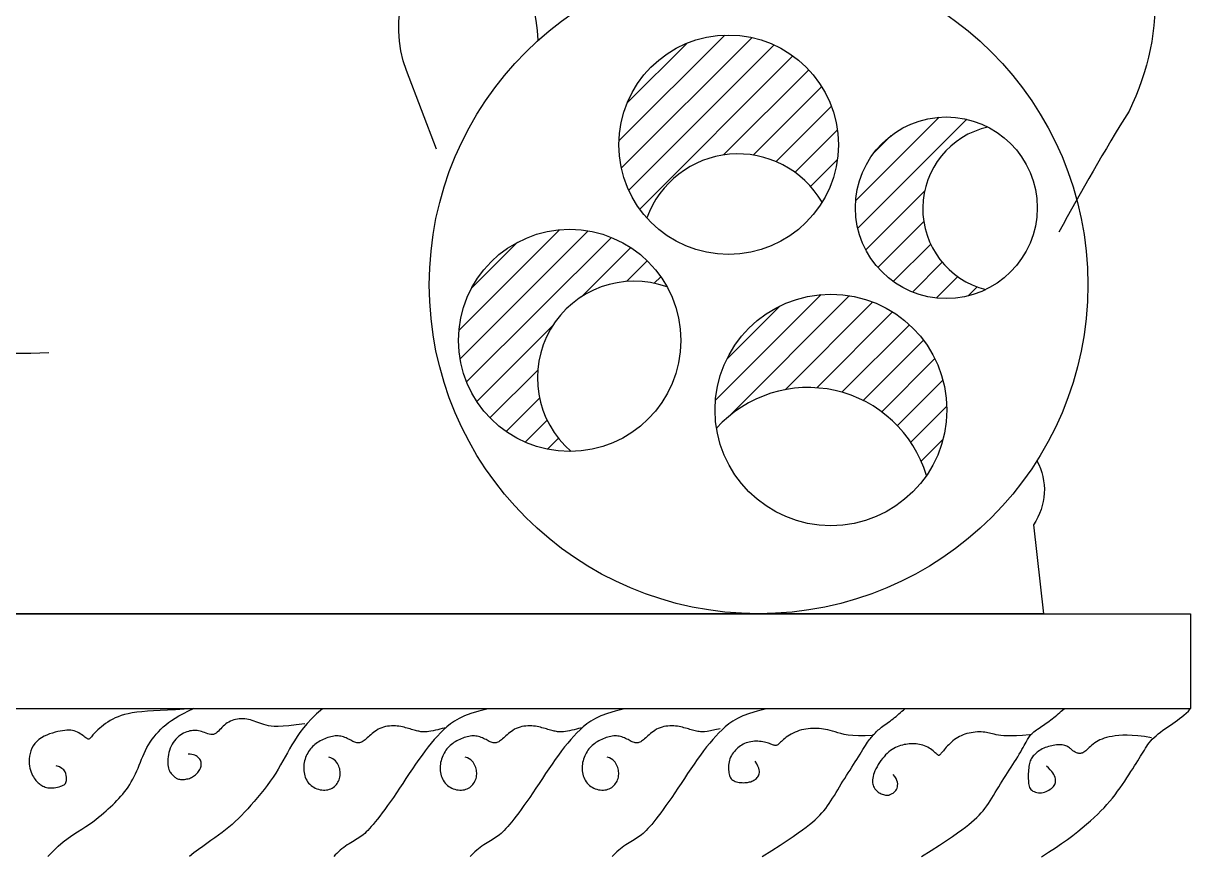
# Model space of a CAD drawing. Extents: x 1738 to 2185, y 1636 to 2426.
# Drawn here: x 1961.4 to 2170.1, y 1765.8 to 1915 of the extents above; entities that cross this region are included whole.
import ezdxf

# ---------------------------------------------------------------- set-up
doc = ezdxf.new("R2010")
doc.units = 0
doc.header["$LTSCALE"] = 10
doc.header["$MEASUREMENT"] = 0
doc.layers.add('3', color=3, linetype='CONTINUOUS')
doc.layers.add('4', color=4, linetype='CONTINUOUS')

msp = doc.modelspace()

# ---------------------------------------------------------------- hatches: boundary and pattern name
at = {"layer": '3'}
h = msp.add_hatch(dxfattribs=at)
h.set_pattern_fill('ANSI31', color=256, scale=30, style=0)
h.set_pattern_definition([(45, (31659.982, 26532.7264), (-2.65165043, 2.65165043), [])])
h.paths.add_polyline_path([(2067.88, 1893.24, 0.184746), (2072.9, 1880.14, -0.637896), (2104.23, 1882.94, 0.13893), (2107.15, 1893.24, 1)])
h.paths.add_polyline_path([(2076.54, 1867.78, 0.776334), (2039.22, 1858.23, 0.418562), (2059.39, 1838.35, -0.834485)])
h.paths.add_polyline_path([(2085.09, 1845.78, 0.039703), (2085.35, 1842.51, -0.584534), (2122.89, 1834.06, 0.151521), (2126.53, 1845.78, 1)])
h.paths.add_polyline_path([(2133.89, 1896.4, 0.561771), (2110.18, 1881.96, 0.55263), (2133.49, 1867.31, -0.7877)])

# ---------------------------------------------------------------- linework, layer by layer
for points in [[(1991.81, 1792.33), (1990.16, 1792.22), (1988.62, 1792.14), (1987.2, 1792.06), (1985.9, 1792), (1984.7, 1791.93), (1983.61, 1791.86), (1982.61, 1791.78), (1981.71, 1791.68), (1980.9, 1791.56), (1980.16, 1791.42), (1979.5, 1791.26), (1978.91, 1791.08), (1978.36, 1790.88), (1977.86, 1790.66), (1977.39, 1790.43), (1976.95, 1790.18), (1976.53, 1789.92), (1976.13, 1789.65), (1975.75, 1789.37), (1975.4, 1789.09), (1975.07, 1788.82), (1974.76, 1788.55), (1974.49, 1788.3), (1974.25, 1788.06), (1974.04, 1787.84), (1973.86, 1787.64), (1973.71, 1787.46), (1973.59, 1787.3), (1973.48, 1787.17), (1973.38, 1787.06), (1973.3, 1786.98), (1973.22, 1786.91), (1973.15, 1786.88), (1973.07, 1786.86), (1972.99, 1786.87), (1972.91, 1786.9), (1972.81, 1786.96), (1972.7, 1787.03), (1972.57, 1787.13), (1972.42, 1787.24), (1972.25, 1787.38), (1972.05, 1787.52), (1971.84, 1787.68), (1971.6, 1787.83), (1971.34, 1787.98), (1971.07, 1788.12), (1970.79, 1788.24), (1970.5, 1788.34), (1970.19, 1788.41), (1969.88, 1788.46), (1969.55, 1788.48), (1969.2, 1788.47), (1968.83, 1788.44), (1968.44, 1788.39), (1968.02, 1788.32), (1967.58, 1788.22), (1967.1, 1788.11), (1966.61, 1787.97), (1966.1, 1787.8), (1965.6, 1787.61), (1965.11, 1787.38), (1964.64, 1787.12), (1964.2, 1786.82), (1963.81, 1786.48), (1963.47, 1786.1), (1963.18, 1785.68), (1962.94, 1785.24), (1962.76, 1784.78), (1962.61, 1784.31), (1962.51, 1783.83), (1962.45, 1783.36), (1962.43, 1782.9), (1962.45, 1782.46), (1962.5, 1782.05), (1962.58, 1781.66), (1962.68, 1781.3), (1962.8, 1780.96), (1962.93, 1780.64), (1963.07, 1780.36), (1963.21, 1780.1), (1963.36, 1779.87), (1963.5, 1779.67), (1963.64, 1779.49), (1963.78, 1779.33), (1963.93, 1779.18), (1964.08, 1779.05), (1964.23, 1778.93), (1964.39, 1778.81), (1964.56, 1778.69), (1964.73, 1778.58), (1964.91, 1778.47), (1965.11, 1778.38), (1965.32, 1778.29), (1965.54, 1778.22), (1965.79, 1778.17), (1966.05, 1778.14), (1966.33, 1778.14), (1966.63, 1778.15), (1966.94, 1778.18), (1967.24, 1778.23), (1967.54, 1778.29), (1967.83, 1778.36), (1968.09, 1778.44), (1968.32, 1778.52), (1968.53, 1778.61), (1968.69, 1778.71), (1968.83, 1778.82), (1968.94, 1778.95), (1969.02, 1779.1), (1969.08, 1779.28), (1969.11, 1779.5), (1969.13, 1779.75), (1969.13, 1780.04), (1969.09, 1780.37), (1969.01, 1780.7), (1968.87, 1781.04), (1968.64, 1781.36), (1968.31, 1781.64), (1967.88, 1781.89), (1967.31, 1782.07)], [(1965.82, 1765.86), (1966.72, 1766.84), (1967.63, 1767.71), (1968.53, 1768.47), (1969.41, 1769.14), (1970.27, 1769.74), (1971.09, 1770.28), (1971.86, 1770.77), (1972.58, 1771.23), (1973.24, 1771.67), (1973.83, 1772.09), (1974.38, 1772.5), (1974.88, 1772.89), (1975.35, 1773.28), (1975.79, 1773.66), (1976.2, 1774.03), (1976.61, 1774.4), (1977, 1774.76), (1977.39, 1775.13), (1977.77, 1775.5), (1978.14, 1775.87), (1978.5, 1776.25), (1978.86, 1776.64), (1979.2, 1777.04), (1979.53, 1777.45), (1979.84, 1777.87), (1980.15, 1778.31), (1980.44, 1778.76), (1980.72, 1779.22), (1980.99, 1779.69), (1981.24, 1780.18), (1981.49, 1780.67), (1981.72, 1781.18), (1981.94, 1781.69), (1982.15, 1782.21), (1982.35, 1782.74), (1982.56, 1783.27), (1982.78, 1783.79), (1983.01, 1784.32), (1983.25, 1784.84), (1983.51, 1785.35), (1983.8, 1785.86), (1984.11, 1786.35), (1984.44, 1786.84), (1984.8, 1787.31), (1985.17, 1787.77), (1985.57, 1788.21), (1985.99, 1788.64), (1986.43, 1789.05), (1986.89, 1789.45), (1987.39, 1789.84), (1987.93, 1790.22), (1988.55, 1790.62), (1989.24, 1791.02), (1990.04, 1791.46), (1990.96, 1791.92), (1991.81, 1792.33)], [(2014.91, 1792.32), (2013.86, 1791.41), (2012.95, 1790.53), (2012.16, 1789.69), (2011.48, 1788.88), (2010.88, 1788.09), (2010.35, 1787.33), (2009.88, 1786.58), (2009.44, 1785.84), (2009.02, 1785.12), (2008.62, 1784.4), (2008.22, 1783.68), (2007.82, 1782.97), (2007.41, 1782.25), (2006.98, 1781.53), (2006.54, 1780.81), (2006.06, 1780.08), (2005.55, 1779.35), (2005.02, 1778.6), (2004.45, 1777.87), (2003.88, 1777.13), (2003.29, 1776.42), (2002.7, 1775.72), (2002.11, 1775.04), (2001.53, 1774.4), (2000.97, 1773.79), (2000.41, 1773.21), (1999.86, 1772.65), (1999.31, 1772.13), (1998.75, 1771.62), (1998.17, 1771.12), (1997.58, 1770.64), (1996.97, 1770.16), (1996.32, 1769.69), (1995.65, 1769.21), (1994.96, 1768.71), (1994.23, 1768.21), (1993.48, 1767.67), (1992.71, 1767.11), (1991.92, 1766.51), (1991.11, 1765.86)], [(2044.5, 1792.31), (2042.85, 1791.9), (2041.45, 1791.47), (2040.29, 1791.03), (2039.31, 1790.58), (2038.48, 1790.1), (2037.77, 1789.61), (2037.14, 1789.1), (2036.56, 1788.56), (2035.99, 1788.01), (2035.44, 1787.42), (2034.89, 1786.8), (2034.34, 1786.16), (2033.8, 1785.48), (2033.25, 1784.77), (2032.7, 1784.03), (2032.14, 1783.24), (2031.56, 1782.42), (2030.99, 1781.58), (2030.4, 1780.71), (2029.82, 1779.83), (2029.24, 1778.96), (2028.67, 1778.1), (2028.12, 1777.27), (2027.57, 1776.46), (2027.05, 1775.7), (2026.54, 1774.98), (2026.05, 1774.31), (2025.59, 1773.68), (2025.15, 1773.1), (2024.73, 1772.56), (2024.34, 1772.07), (2023.97, 1771.62), (2023.63, 1771.22), (2023.31, 1770.86), (2023.01, 1770.54), (2022.72, 1770.26), (2022.45, 1770), (2022.18, 1769.77), (2021.91, 1769.56), (2021.65, 1769.37), (2021.38, 1769.19), (2021.1, 1769.01), (2020.82, 1768.85), (2020.54, 1768.68), (2020.25, 1768.51), (2019.95, 1768.34), (2019.65, 1768.15), (2019.34, 1767.95), (2019.03, 1767.73), (2018.71, 1767.5), (2018.39, 1767.25), (2018.08, 1766.99), (2017.77, 1766.72), (2017.47, 1766.44), (2017.19, 1766.15), (2016.92, 1765.85)], [(2068.89, 1792.31), (2067.24, 1791.9), (2065.85, 1791.47), (2064.68, 1791.03), (2063.7, 1790.58), (2062.87, 1790.1), (2062.16, 1789.61), (2061.53, 1789.1), (2060.95, 1788.56), (2060.39, 1788.01), (2059.83, 1787.42), (2059.28, 1786.8), (2058.74, 1786.16), (2058.19, 1785.48), (2057.64, 1784.77), (2057.09, 1784.03), (2056.53, 1783.24), (2055.96, 1782.42), (2055.38, 1781.58), (2054.8, 1780.71), (2054.22, 1779.83), (2053.64, 1778.96), (2053.07, 1778.1), (2052.51, 1777.27), (2051.97, 1776.46), (2051.44, 1775.7), (2050.93, 1774.98), (2050.45, 1774.31), (2049.98, 1773.68), (2049.54, 1773.1), (2049.13, 1772.56), (2048.73, 1772.07), (2048.36, 1771.62), (2048.02, 1771.22), (2047.7, 1770.86), (2047.4, 1770.54), (2047.12, 1770.26), (2046.84, 1770), (2046.57, 1769.77), (2046.31, 1769.56), (2046.04, 1769.37), (2045.77, 1769.19), (2045.5, 1769.01), (2045.22, 1768.85), (2044.93, 1768.68), (2044.64, 1768.51), (2044.35, 1768.34), (2044.04, 1768.15), (2043.73, 1767.95), (2043.42, 1767.73), (2043.1, 1767.5), (2042.79, 1767.25), (2042.47, 1766.99), (2042.17, 1766.72), (2041.87, 1766.44), (2041.58, 1766.15), (2041.31, 1765.85)], [(2094.28, 1792.31), (2092.63, 1791.9), (2091.24, 1791.47), (2090.07, 1791.03), (2089.09, 1790.58), (2088.26, 1790.1), (2087.55, 1789.61), (2086.92, 1789.1), (2086.34, 1788.56), (2085.78, 1788.01), (2085.22, 1787.42), (2084.67, 1786.8), (2084.13, 1786.16), (2083.58, 1785.48), (2083.03, 1784.77), (2082.48, 1784.03), (2081.92, 1783.24), (2081.35, 1782.42), (2080.77, 1781.58), (2080.19, 1780.71), (2079.61, 1779.83), (2079.03, 1778.96), (2078.46, 1778.1), (2077.9, 1777.27), (2077.36, 1776.46), (2076.83, 1775.7), (2076.32, 1774.98), (2075.84, 1774.31), (2075.38, 1773.68), (2074.93, 1773.1), (2074.52, 1772.56), (2074.12, 1772.07), (2073.76, 1771.62), (2073.41, 1771.22), (2073.09, 1770.86), (2072.79, 1770.54), (2072.51, 1770.26), (2072.23, 1770), (2071.96, 1769.77), (2071.7, 1769.56), (2071.43, 1769.37), (2071.16, 1769.19), (2070.89, 1769.01), (2070.61, 1768.85), (2070.32, 1768.68), (2070.03, 1768.51), (2069.74, 1768.34), (2069.43, 1768.15), (2069.13, 1767.95), (2068.81, 1767.73), (2068.49, 1767.5), (2068.18, 1767.25), (2067.86, 1766.99), (2067.56, 1766.72), (2067.26, 1766.44), (2066.97, 1766.15), (2066.7, 1765.85)], [(2093.53, 1765.85), (2095.27, 1766.96), (2096.75, 1767.92), (2098, 1768.76), (2099.07, 1769.48), (2099.97, 1770.1), (2100.73, 1770.65), (2101.39, 1771.15), (2101.96, 1771.6), (2102.49, 1772.03), (2102.97, 1772.45), (2103.41, 1772.86), (2103.81, 1773.26), (2104.19, 1773.66), (2104.54, 1774.07), (2104.88, 1774.48), (2105.2, 1774.92), (2105.51, 1775.37), (2105.82, 1775.84), (2106.12, 1776.32), (2106.43, 1776.81), (2106.73, 1777.32), (2107.03, 1777.82), (2107.33, 1778.33), (2107.64, 1778.85), (2107.95, 1779.35), (2108.27, 1779.86), (2108.59, 1780.36), (2108.91, 1780.86), (2109.23, 1781.35), (2109.55, 1781.83), (2109.86, 1782.32), (2110.16, 1782.79), (2110.46, 1783.26), (2110.74, 1783.72), (2111.01, 1784.16), (2111.27, 1784.59), (2111.52, 1785), (2111.75, 1785.38), (2111.97, 1785.73), (2112.18, 1786.04), (2112.37, 1786.33), (2112.54, 1786.58), (2112.71, 1786.8), (2112.86, 1787), (2113.01, 1787.18), (2113.16, 1787.36), (2113.3, 1787.52), (2113.45, 1787.68), (2113.6, 1787.84), (2113.76, 1788.01), (2113.92, 1788.18), (2114.09, 1788.34), (2114.28, 1788.51), (2114.47, 1788.68), (2114.67, 1788.86), (2114.88, 1789.03), (2115.11, 1789.2), (2115.35, 1789.38), (2115.6, 1789.55), (2115.85, 1789.73), (2116.11, 1789.92), (2116.38, 1790.11), (2116.65, 1790.3), (2116.92, 1790.51), (2117.18, 1790.72), (2117.45, 1790.94), (2117.71, 1791.16), (2117.98, 1791.39), (2118.24, 1791.62), (2118.5, 1791.85), (2118.76, 1792.08), (2119.02, 1792.31)], [(2122.01, 1765.85), (2123.74, 1766.96), (2125.22, 1767.92), (2126.48, 1768.76), (2127.54, 1769.48), (2128.44, 1770.1), (2129.21, 1770.65), (2129.86, 1771.15), (2130.44, 1771.6), (2130.96, 1772.03), (2131.44, 1772.45), (2131.88, 1772.86), (2132.29, 1773.26), (2132.67, 1773.66), (2133.02, 1774.07), (2133.35, 1774.48), (2133.68, 1774.92), (2133.99, 1775.37), (2134.3, 1775.84), (2134.6, 1776.32), (2134.9, 1776.81), (2135.2, 1777.32), (2135.5, 1777.82), (2135.81, 1778.33), (2136.12, 1778.85), (2136.43, 1779.35), (2136.75, 1779.86), (2137.07, 1780.36), (2137.39, 1780.86), (2137.71, 1781.35), (2138.02, 1781.83), (2138.34, 1782.32), (2138.64, 1782.79), (2138.93, 1783.26), (2139.21, 1783.72), (2139.48, 1784.16), (2139.74, 1784.59), (2139.97, 1785), (2140.19, 1785.38), (2140.39, 1785.73), (2140.56, 1786.04), (2140.72, 1786.33), (2140.85, 1786.58), (2140.97, 1786.8), (2141.08, 1787), (2141.19, 1787.18), (2141.3, 1787.36), (2141.42, 1787.52), (2141.56, 1787.68), (2141.72, 1787.84), (2141.9, 1788.01), (2142.1, 1788.18), (2142.31, 1788.34), (2142.54, 1788.51), (2142.77, 1788.68), (2143.02, 1788.86), (2143.27, 1789.03), (2143.53, 1789.2), (2143.79, 1789.38), (2144.05, 1789.55), (2144.32, 1789.73), (2144.59, 1789.92), (2144.86, 1790.11), (2145.12, 1790.3), (2145.39, 1790.51), (2145.66, 1790.72), (2145.92, 1790.94), (2146.19, 1791.16), (2146.45, 1791.39), (2146.72, 1791.62), (2146.98, 1791.85), (2147.24, 1792.08), (2147.5, 1792.31)], [(2011.72, 1789.63), (2010.18, 1789.41), (2008.9, 1789.26), (2007.85, 1789.17), (2006.99, 1789.13), (2006.29, 1789.15), (2005.72, 1789.19), (2005.23, 1789.27), (2004.81, 1789.37), (2004.41, 1789.49), (2004.04, 1789.61), (2003.68, 1789.74), (2003.33, 1789.87), (2003, 1790), (2002.67, 1790.12), (2002.34, 1790.23), (2002.01, 1790.33), (2001.68, 1790.41), (2001.35, 1790.46), (2001.01, 1790.5), (2000.67, 1790.52), (2000.34, 1790.52), (2000.01, 1790.5), (1999.68, 1790.46), (1999.36, 1790.39), (1999.04, 1790.31), (1998.74, 1790.2), (1998.44, 1790.08), (1998.16, 1789.93), (1997.88, 1789.77), (1997.62, 1789.59), (1997.37, 1789.39), (1997.13, 1789.18), (1996.91, 1788.96), (1996.7, 1788.73), (1996.49, 1788.51), (1996.29, 1788.29), (1996.08, 1788.1), (1995.87, 1787.93), (1995.65, 1787.81), (1995.42, 1787.73), (1995.18, 1787.69), (1994.92, 1787.71), (1994.66, 1787.76), (1994.39, 1787.84), (1994.11, 1787.94), (1993.83, 1788.04), (1993.55, 1788.14), (1993.28, 1788.24), (1993.02, 1788.32), (1992.76, 1788.38), (1992.51, 1788.42), (1992.25, 1788.44), (1992, 1788.44), (1991.74, 1788.43), (1991.48, 1788.39), (1991.21, 1788.34), (1990.93, 1788.27), (1990.65, 1788.18), (1990.36, 1788.06), (1990.07, 1787.93), (1989.78, 1787.77), (1989.5, 1787.59), (1989.22, 1787.38), (1988.95, 1787.15), (1988.7, 1786.88), (1988.46, 1786.6), (1988.23, 1786.29), (1988.03, 1785.96), (1987.84, 1785.61), (1987.68, 1785.25), (1987.54, 1784.87), (1987.43, 1784.49), (1987.34, 1784.1), (1987.28, 1783.72), (1987.25, 1783.33), (1987.23, 1782.96), (1987.24, 1782.6), (1987.27, 1782.26), (1987.31, 1781.95), (1987.38, 1781.67), (1987.45, 1781.43), (1987.54, 1781.22), (1987.63, 1781.04), (1987.74, 1780.88), (1987.84, 1780.74), (1987.95, 1780.62), (1988.06, 1780.5), (1988.17, 1780.4), (1988.28, 1780.29), (1988.38, 1780.19), (1988.48, 1780.09), (1988.59, 1780), (1988.71, 1779.92), (1988.84, 1779.85), (1988.99, 1779.78), (1989.15, 1779.73), (1989.34, 1779.7), (1989.54, 1779.68), (1989.75, 1779.67), (1989.98, 1779.67), (1990.21, 1779.68), (1990.44, 1779.71), (1990.67, 1779.75), (1990.89, 1779.8), (1991.11, 1779.86), (1991.31, 1779.93), (1991.5, 1780.02), (1991.68, 1780.11), (1991.86, 1780.22), (1992.03, 1780.34), (1992.19, 1780.47), (1992.34, 1780.61), (1992.48, 1780.77), (1992.62, 1780.93), (1992.75, 1781.11), (1992.87, 1781.29), (1992.97, 1781.47), (1993.06, 1781.66), (1993.13, 1781.85), (1993.18, 1782.04), (1993.22, 1782.22), (1993.23, 1782.41), (1993.22, 1782.58), (1993.19, 1782.76), (1993.13, 1782.93), (1993.06, 1783.1), (1992.95, 1783.27), (1992.83, 1783.43), (1992.67, 1783.59), (1992.5, 1783.74), (1992.29, 1783.88), (1992.06, 1784), (1991.81, 1784.09), (1991.54, 1784.15), (1991.23, 1784.18), (1990.91, 1784.16)], [(2036.93, 1788.9), (2036.64, 1788.83), (2036.29, 1788.75), (2035.91, 1788.66), (2035.51, 1788.56), (2035.1, 1788.47), (2034.69, 1788.38), (2034.3, 1788.3), (2033.94, 1788.24), (2033.63, 1788.2), (2033.36, 1788.17), (2033.11, 1788.16), (2032.9, 1788.17), (2032.7, 1788.18), (2032.51, 1788.21), (2032.32, 1788.24), (2032.14, 1788.28), (2031.94, 1788.33), (2031.73, 1788.38), (2031.51, 1788.43), (2031.28, 1788.49), (2031.05, 1788.55), (2030.8, 1788.62), (2030.55, 1788.69), (2030.29, 1788.76), (2030.03, 1788.84), (2029.76, 1788.92), (2029.48, 1788.99), (2029.19, 1789.06), (2028.89, 1789.12), (2028.58, 1789.18), (2028.27, 1789.22), (2027.94, 1789.24), (2027.59, 1789.25), (2027.24, 1789.25), (2026.89, 1789.22), (2026.53, 1789.17), (2026.18, 1789.11), (2025.83, 1789.02), (2025.49, 1788.91), (2025.17, 1788.78), (2024.86, 1788.63), (2024.56, 1788.45), (2024.29, 1788.27), (2024.02, 1788.07), (2023.78, 1787.87), (2023.54, 1787.66), (2023.32, 1787.46), (2023.11, 1787.27), (2022.91, 1787.09), (2022.72, 1786.93), (2022.53, 1786.77), (2022.36, 1786.64), (2022.19, 1786.52), (2022.02, 1786.42), (2021.86, 1786.34), (2021.7, 1786.28), (2021.53, 1786.24), (2021.37, 1786.22), (2021.21, 1786.22), (2021.04, 1786.24), (2020.87, 1786.28), (2020.7, 1786.33), (2020.52, 1786.4), (2020.34, 1786.48), (2020.15, 1786.57), (2019.95, 1786.67), (2019.75, 1786.78), (2019.54, 1786.89), (2019.33, 1786.99), (2019.11, 1787.1), (2018.89, 1787.19), (2018.66, 1787.27), (2018.43, 1787.34), (2018.19, 1787.39), (2017.95, 1787.43), (2017.7, 1787.45), (2017.45, 1787.45), (2017.19, 1787.44), (2016.93, 1787.41), (2016.67, 1787.37), (2016.4, 1787.31), (2016.13, 1787.24), (2015.85, 1787.16), (2015.58, 1787.06), (2015.3, 1786.95), (2015.03, 1786.83), (2014.77, 1786.7), (2014.51, 1786.56), (2014.26, 1786.41), (2014.02, 1786.26), (2013.78, 1786.09), (2013.56, 1785.92), (2013.34, 1785.73), (2013.13, 1785.54), (2012.94, 1785.33), (2012.75, 1785.12), (2012.58, 1784.89), (2012.41, 1784.65), (2012.26, 1784.39), (2012.12, 1784.13), (2012, 1783.86), (2011.89, 1783.59), (2011.79, 1783.3), (2011.71, 1783.01), (2011.64, 1782.72), (2011.59, 1782.42), (2011.56, 1782.12), (2011.54, 1781.82), (2011.54, 1781.52), (2011.56, 1781.22), (2011.6, 1780.92), (2011.66, 1780.62), (2011.74, 1780.33), (2011.83, 1780.05), (2011.95, 1779.78), (2012.09, 1779.51), (2012.25, 1779.26), (2012.43, 1779.02), (2012.63, 1778.8), (2012.85, 1778.6), (2013.09, 1778.42), (2013.35, 1778.26), (2013.62, 1778.12), (2013.9, 1778), (2014.19, 1777.9), (2014.48, 1777.83), (2014.77, 1777.78), (2015.06, 1777.76), (2015.34, 1777.76), (2015.62, 1777.78), (2015.88, 1777.83), (2016.14, 1777.9), (2016.38, 1777.99), (2016.62, 1778.1), (2016.83, 1778.23), (2017.03, 1778.39), (2017.22, 1778.56), (2017.38, 1778.74), (2017.53, 1778.95), (2017.67, 1779.16), (2017.78, 1779.38), (2017.88, 1779.61), (2017.95, 1779.85), (2018.01, 1780.09), (2018.05, 1780.34), (2018.08, 1780.58), (2018.08, 1780.83), (2018.06, 1781.07), (2018.03, 1781.32), (2017.98, 1781.57), (2017.91, 1781.81), (2017.82, 1782.06), (2017.72, 1782.3), (2017.59, 1782.54), (2017.43, 1782.77), (2017.24, 1782.99), (2017, 1783.19), (2016.73, 1783.37), (2016.4, 1783.53), (2016.02, 1783.66)], [(2061.32, 1788.9), (2061.03, 1788.83), (2060.69, 1788.75), (2060.31, 1788.66), (2059.91, 1788.56), (2059.49, 1788.47), (2059.09, 1788.38), (2058.7, 1788.3), (2058.34, 1788.24), (2058.02, 1788.2), (2057.75, 1788.17), (2057.51, 1788.16), (2057.29, 1788.17), (2057.09, 1788.18), (2056.9, 1788.21), (2056.72, 1788.24), (2056.53, 1788.28), (2056.33, 1788.33), (2056.12, 1788.38), (2055.9, 1788.43), (2055.68, 1788.49), (2055.44, 1788.55), (2055.2, 1788.62), (2054.95, 1788.69), (2054.69, 1788.76), (2054.42, 1788.84), (2054.15, 1788.92), (2053.87, 1788.99), (2053.58, 1789.06), (2053.29, 1789.12), (2052.98, 1789.18), (2052.66, 1789.22), (2052.33, 1789.24), (2051.99, 1789.25), (2051.64, 1789.25), (2051.28, 1789.22), (2050.93, 1789.17), (2050.57, 1789.11), (2050.22, 1789.02), (2049.89, 1788.91), (2049.56, 1788.78), (2049.25, 1788.63), (2048.96, 1788.45), (2048.68, 1788.27), (2048.42, 1788.07), (2048.17, 1787.87), (2047.94, 1787.66), (2047.71, 1787.46), (2047.5, 1787.27), (2047.3, 1787.09), (2047.11, 1786.93), (2046.93, 1786.77), (2046.75, 1786.64), (2046.58, 1786.52), (2046.42, 1786.42), (2046.25, 1786.34), (2046.09, 1786.28), (2045.93, 1786.24), (2045.77, 1786.22), (2045.6, 1786.22), (2045.44, 1786.24), (2045.27, 1786.28), (2045.09, 1786.33), (2044.91, 1786.4), (2044.73, 1786.48), (2044.54, 1786.57), (2044.35, 1786.67), (2044.14, 1786.78), (2043.94, 1786.89), (2043.72, 1786.99), (2043.51, 1787.1), (2043.28, 1787.19), (2043.05, 1787.27), (2042.82, 1787.34), (2042.58, 1787.39), (2042.34, 1787.43), (2042.1, 1787.45), (2041.84, 1787.45), (2041.59, 1787.44), (2041.33, 1787.41), (2041.06, 1787.37), (2040.79, 1787.31), (2040.52, 1787.24), (2040.25, 1787.16), (2039.97, 1787.06), (2039.7, 1786.95), (2039.43, 1786.83), (2039.16, 1786.7), (2038.91, 1786.56), (2038.65, 1786.41), (2038.41, 1786.26), (2038.18, 1786.09), (2037.95, 1785.92), (2037.74, 1785.73), (2037.53, 1785.54), (2037.33, 1785.33), (2037.15, 1785.12), (2036.97, 1784.89), (2036.81, 1784.65), (2036.66, 1784.39), (2036.52, 1784.13), (2036.39, 1783.86), (2036.28, 1783.59), (2036.18, 1783.3), (2036.1, 1783.01), (2036.03, 1782.72), (2035.98, 1782.42), (2035.95, 1782.12), (2035.93, 1781.82), (2035.93, 1781.52), (2035.95, 1781.22), (2035.99, 1780.92), (2036.05, 1780.62), (2036.13, 1780.33), (2036.23, 1780.05), (2036.35, 1779.78), (2036.49, 1779.51), (2036.65, 1779.26), (2036.83, 1779.02), (2037.03, 1778.8), (2037.25, 1778.6), (2037.49, 1778.42), (2037.74, 1778.26), (2038.01, 1778.12), (2038.29, 1778), (2038.58, 1777.9), (2038.87, 1777.83), (2039.16, 1777.78), (2039.45, 1777.76), (2039.74, 1777.76), (2040.01, 1777.78), (2040.28, 1777.83), (2040.53, 1777.9), (2040.78, 1777.99), (2041.01, 1778.1), (2041.23, 1778.23), (2041.43, 1778.39), (2041.61, 1778.56), (2041.78, 1778.74), (2041.93, 1778.95), (2042.06, 1779.16), (2042.17, 1779.38), (2042.27, 1779.61), (2042.35, 1779.85), (2042.41, 1780.09), (2042.45, 1780.34), (2042.47, 1780.58), (2042.47, 1780.83), (2042.46, 1781.07), (2042.42, 1781.32), (2042.37, 1781.57), (2042.3, 1781.81), (2042.22, 1782.06), (2042.11, 1782.3), (2041.98, 1782.54), (2041.82, 1782.77), (2041.63, 1782.99), (2041.4, 1783.19), (2041.12, 1783.37), (2040.8, 1783.53), (2040.42, 1783.66)], [(2086.02, 1788.73), (2085.07, 1788.51), (2084.3, 1788.35), (2083.69, 1788.24), (2083.2, 1788.19), (2082.82, 1788.17), (2082.51, 1788.19), (2082.25, 1788.22), (2082.02, 1788.27), (2081.79, 1788.32), (2081.56, 1788.37), (2081.32, 1788.43), (2081.08, 1788.49), (2080.84, 1788.55), (2080.59, 1788.62), (2080.34, 1788.69), (2080.08, 1788.76), (2079.81, 1788.84), (2079.54, 1788.92), (2079.26, 1788.99), (2078.97, 1789.06), (2078.68, 1789.12), (2078.37, 1789.18), (2078.05, 1789.22), (2077.72, 1789.24), (2077.38, 1789.25), (2077.03, 1789.25), (2076.67, 1789.22), (2076.32, 1789.17), (2075.96, 1789.11), (2075.61, 1789.02), (2075.28, 1788.91), (2074.95, 1788.78), (2074.64, 1788.63), (2074.35, 1788.45), (2074.07, 1788.27), (2073.81, 1788.07), (2073.56, 1787.87), (2073.33, 1787.66), (2073.1, 1787.46), (2072.89, 1787.27), (2072.69, 1787.09), (2072.5, 1786.93), (2072.32, 1786.77), (2072.14, 1786.64), (2071.97, 1786.52), (2071.81, 1786.42), (2071.64, 1786.34), (2071.48, 1786.28), (2071.32, 1786.24), (2071.16, 1786.22), (2070.99, 1786.22), (2070.83, 1786.24), (2070.66, 1786.28), (2070.48, 1786.33), (2070.3, 1786.4), (2070.12, 1786.48), (2069.93, 1786.57), (2069.74, 1786.67), (2069.53, 1786.78), (2069.33, 1786.89), (2069.11, 1786.99), (2068.9, 1787.1), (2068.67, 1787.19), (2068.44, 1787.27), (2068.21, 1787.34), (2067.97, 1787.39), (2067.73, 1787.43), (2067.49, 1787.45), (2067.24, 1787.45), (2066.98, 1787.44), (2066.72, 1787.41), (2066.45, 1787.37), (2066.18, 1787.31), (2065.91, 1787.24), (2065.64, 1787.16), (2065.36, 1787.06), (2065.09, 1786.95), (2064.82, 1786.83), (2064.55, 1786.7), (2064.3, 1786.56), (2064.04, 1786.41), (2063.8, 1786.26), (2063.57, 1786.09), (2063.34, 1785.92), (2063.13, 1785.73), (2062.92, 1785.54), (2062.72, 1785.33), (2062.54, 1785.12), (2062.36, 1784.89), (2062.2, 1784.65), (2062.05, 1784.39), (2061.91, 1784.13), (2061.78, 1783.86), (2061.67, 1783.59), (2061.57, 1783.3), (2061.49, 1783.01), (2061.42, 1782.72), (2061.37, 1782.42), (2061.34, 1782.12), (2061.32, 1781.82), (2061.32, 1781.52), (2061.34, 1781.22), (2061.38, 1780.92), (2061.44, 1780.62), (2061.52, 1780.33), (2061.62, 1780.05), (2061.74, 1779.78), (2061.88, 1779.51), (2062.04, 1779.26), (2062.22, 1779.02), (2062.42, 1778.8), (2062.64, 1778.6), (2062.88, 1778.42), (2063.13, 1778.26), (2063.4, 1778.12), (2063.68, 1778), (2063.97, 1777.9), (2064.26, 1777.83), (2064.55, 1777.78), (2064.84, 1777.76), (2065.13, 1777.76), (2065.4, 1777.78), (2065.67, 1777.83), (2065.92, 1777.9), (2066.17, 1777.99), (2066.4, 1778.1), (2066.62, 1778.23), (2066.82, 1778.39), (2067, 1778.56), (2067.17, 1778.74), (2067.32, 1778.95), (2067.45, 1779.16), (2067.57, 1779.38), (2067.66, 1779.61), (2067.74, 1779.85), (2067.8, 1780.09), (2067.84, 1780.34), (2067.86, 1780.58), (2067.86, 1780.83), (2067.85, 1781.07), (2067.82, 1781.32), (2067.76, 1781.57), (2067.69, 1781.81), (2067.61, 1782.06), (2067.5, 1782.3), (2067.37, 1782.54), (2067.21, 1782.77), (2067.02, 1782.99), (2066.79, 1783.19), (2066.51, 1783.37), (2066.19, 1783.53), (2065.81, 1783.66)], [(2113.3, 1787.52), (2111.92, 1787.45), (2110.74, 1787.45), (2109.74, 1787.5), (2108.89, 1787.59), (2108.17, 1787.72), (2107.56, 1787.86), (2107.02, 1788.01), (2106.54, 1788.16), (2106.09, 1788.29), (2105.66, 1788.41), (2105.26, 1788.51), (2104.86, 1788.59), (2104.48, 1788.66), (2104.1, 1788.71), (2103.73, 1788.75), (2103.34, 1788.78), (2102.95, 1788.79), (2102.56, 1788.79), (2102.15, 1788.77), (2101.75, 1788.73), (2101.35, 1788.68), (2100.94, 1788.61), (2100.55, 1788.51), (2100.16, 1788.4), (2099.78, 1788.26), (2099.41, 1788.11), (2099.05, 1787.94), (2098.71, 1787.77), (2098.39, 1787.58), (2098.09, 1787.39), (2097.82, 1787.2), (2097.57, 1787.01), (2097.35, 1786.82), (2097.15, 1786.65), (2096.97, 1786.48), (2096.82, 1786.33), (2096.68, 1786.19), (2096.55, 1786.07), (2096.43, 1785.96), (2096.32, 1785.88), (2096.22, 1785.82), (2096.12, 1785.77), (2096.02, 1785.75), (2095.91, 1785.74), (2095.8, 1785.75), (2095.68, 1785.77), (2095.54, 1785.81), (2095.39, 1785.86), (2095.23, 1785.92), (2095.05, 1785.99), (2094.85, 1786.07), (2094.64, 1786.14), (2094.41, 1786.22), (2094.17, 1786.29), (2093.91, 1786.35), (2093.64, 1786.41), (2093.35, 1786.45), (2093.05, 1786.48), (2092.75, 1786.5), (2092.44, 1786.5), (2092.13, 1786.49), (2091.82, 1786.46), (2091.51, 1786.42), (2091.21, 1786.36), (2090.93, 1786.28), (2090.65, 1786.19), (2090.38, 1786.08), (2090.12, 1785.95), (2089.87, 1785.81), (2089.63, 1785.66), (2089.4, 1785.48), (2089.17, 1785.3), (2088.95, 1785.1), (2088.74, 1784.89), (2088.54, 1784.66), (2088.35, 1784.42), (2088.17, 1784.18), (2088.02, 1783.92), (2087.88, 1783.65), (2087.76, 1783.38), (2087.67, 1783.09), (2087.59, 1782.8), (2087.54, 1782.51), (2087.51, 1782.22), (2087.49, 1781.93), (2087.49, 1781.65), (2087.5, 1781.37), (2087.53, 1781.1), (2087.57, 1780.85), (2087.62, 1780.61), (2087.68, 1780.38), (2087.76, 1780.17), (2087.86, 1779.98), (2087.98, 1779.8), (2088.12, 1779.65), (2088.29, 1779.51), (2088.49, 1779.4), (2088.7, 1779.31), (2088.93, 1779.23), (2089.18, 1779.17), (2089.43, 1779.13), (2089.68, 1779.1), (2089.94, 1779.09), (2090.18, 1779.08), (2090.42, 1779.09), (2090.65, 1779.1), (2090.87, 1779.13), (2091.08, 1779.16), (2091.28, 1779.21), (2091.47, 1779.26), (2091.66, 1779.33), (2091.84, 1779.41), (2092.02, 1779.51), (2092.19, 1779.61), (2092.35, 1779.73), (2092.5, 1779.86), (2092.64, 1780), (2092.76, 1780.15), (2092.86, 1780.32), (2092.95, 1780.49), (2093.01, 1780.68), (2093.04, 1780.88), (2093.03, 1781.12), (2092.99, 1781.38), (2092.9, 1781.69), (2092.76, 1782.06), (2092.56, 1782.48), (2092.29, 1782.96)], [(2141.33, 1787.66), (2140.06, 1787.55), (2138.99, 1787.49), (2138.08, 1787.46), (2137.33, 1787.46), (2136.71, 1787.49), (2136.18, 1787.54), (2135.75, 1787.6), (2135.37, 1787.66), (2135.02, 1787.74), (2134.71, 1787.81), (2134.42, 1787.89), (2134.14, 1787.96), (2133.87, 1788.02), (2133.6, 1788.08), (2133.32, 1788.12), (2133.02, 1788.15), (2132.69, 1788.17), (2132.35, 1788.17), (2131.99, 1788.16), (2131.62, 1788.13), (2131.25, 1788.08), (2130.87, 1788.02), (2130.5, 1787.95), (2130.13, 1787.86), (2129.77, 1787.75), (2129.43, 1787.63), (2129.1, 1787.49), (2128.78, 1787.34), (2128.48, 1787.17), (2128.18, 1786.99), (2127.9, 1786.79), (2127.62, 1786.58), (2127.36, 1786.35), (2127.11, 1786.12), (2126.87, 1785.88), (2126.65, 1785.65), (2126.44, 1785.41), (2126.25, 1785.19), (2126.07, 1784.98), (2125.91, 1784.79), (2125.77, 1784.62), (2125.65, 1784.47), (2125.54, 1784.35), (2125.45, 1784.24), (2125.37, 1784.15), (2125.3, 1784.08), (2125.24, 1784.03), (2125.18, 1783.99), (2125.14, 1783.97), (2125.09, 1783.96), (2125.04, 1783.97), (2124.99, 1783.99), (2124.92, 1784.04), (2124.84, 1784.11), (2124.74, 1784.2), (2124.62, 1784.31), (2124.47, 1784.44), (2124.29, 1784.6), (2124.09, 1784.77), (2123.88, 1784.94), (2123.64, 1785.11), (2123.39, 1785.28), (2123.12, 1785.44), (2122.84, 1785.58), (2122.56, 1785.7), (2122.27, 1785.8), (2121.97, 1785.88), (2121.67, 1785.94), (2121.37, 1785.98), (2121.06, 1786.01), (2120.75, 1786.03), (2120.44, 1786.03), (2120.13, 1786.03), (2119.82, 1786.01), (2119.51, 1785.98), (2119.2, 1785.94), (2118.89, 1785.89), (2118.58, 1785.82), (2118.27, 1785.74), (2117.97, 1785.63), (2117.66, 1785.51), (2117.36, 1785.37), (2117.06, 1785.21), (2116.76, 1785.02), (2116.46, 1784.82), (2116.17, 1784.58), (2115.88, 1784.33), (2115.59, 1784.04), (2115.31, 1783.73), (2115.03, 1783.4), (2114.76, 1783.04), (2114.51, 1782.68), (2114.27, 1782.31), (2114.05, 1781.94), (2113.85, 1781.57), (2113.68, 1781.21), (2113.54, 1780.86), (2113.43, 1780.53), (2113.35, 1780.21), (2113.29, 1779.9), (2113.26, 1779.61), (2113.25, 1779.34), (2113.26, 1779.08), (2113.3, 1778.84), (2113.36, 1778.61), (2113.44, 1778.39), (2113.54, 1778.2), (2113.66, 1778.01), (2113.79, 1777.84), (2113.94, 1777.69), (2114.1, 1777.54), (2114.26, 1777.41), (2114.44, 1777.29), (2114.63, 1777.19), (2114.82, 1777.09), (2115, 1777.02), (2115.19, 1776.95), (2115.37, 1776.9), (2115.54, 1776.86), (2115.69, 1776.83), (2115.83, 1776.82), (2115.96, 1776.82), (2116.08, 1776.83), (2116.2, 1776.86), (2116.31, 1776.9), (2116.42, 1776.94), (2116.53, 1777), (2116.65, 1777.06), (2116.78, 1777.14), (2116.92, 1777.22), (2117.05, 1777.32), (2117.19, 1777.43), (2117.32, 1777.56), (2117.44, 1777.71), (2117.54, 1777.89), (2117.63, 1778.09), (2117.7, 1778.32), (2117.74, 1778.58), (2117.75, 1778.86), (2117.71, 1779.17), (2117.62, 1779.5), (2117.47, 1779.84), (2117.25, 1780.19), (2116.95, 1780.56)], [(2163.15, 1787.13), (2161.85, 1787.32), (2160.7, 1787.45), (2159.68, 1787.53), (2158.78, 1787.57), (2157.99, 1787.56), (2157.28, 1787.52), (2156.66, 1787.46), (2156.09, 1787.37), (2155.58, 1787.27), (2155.11, 1787.16), (2154.67, 1787.03), (2154.28, 1786.89), (2153.91, 1786.74), (2153.58, 1786.57), (2153.27, 1786.39), (2152.98, 1786.2), (2152.71, 1785.99), (2152.45, 1785.78), (2152.21, 1785.57), (2151.99, 1785.36), (2151.77, 1785.16), (2151.57, 1784.97), (2151.38, 1784.8), (2151.21, 1784.66), (2151.04, 1784.54), (2150.87, 1784.45), (2150.72, 1784.39), (2150.57, 1784.34), (2150.43, 1784.32), (2150.29, 1784.32), (2150.15, 1784.33), (2150.01, 1784.36), (2149.87, 1784.39), (2149.74, 1784.44), (2149.6, 1784.5), (2149.47, 1784.56), (2149.33, 1784.64), (2149.2, 1784.72), (2149.07, 1784.81), (2148.95, 1784.9), (2148.82, 1785.01), (2148.7, 1785.11), (2148.58, 1785.22), (2148.45, 1785.32), (2148.31, 1785.43), (2148.16, 1785.52), (2148, 1785.61), (2147.82, 1785.68), (2147.62, 1785.74), (2147.41, 1785.79), (2147.18, 1785.83), (2146.94, 1785.85), (2146.69, 1785.85), (2146.42, 1785.85), (2146.14, 1785.83), (2145.86, 1785.8), (2145.57, 1785.76), (2145.28, 1785.7), (2144.99, 1785.63), (2144.69, 1785.55), (2144.41, 1785.46), (2144.12, 1785.36), (2143.85, 1785.24), (2143.59, 1785.12), (2143.34, 1784.98), (2143.11, 1784.84), (2142.89, 1784.69), (2142.68, 1784.53), (2142.49, 1784.36), (2142.31, 1784.2), (2142.14, 1784.03), (2141.99, 1783.86), (2141.86, 1783.69), (2141.74, 1783.52), (2141.63, 1783.35), (2141.53, 1783.16), (2141.44, 1782.97), (2141.37, 1782.75), (2141.3, 1782.52), (2141.25, 1782.27), (2141.2, 1781.99), (2141.17, 1781.69), (2141.14, 1781.37), (2141.12, 1781.05), (2141.1, 1780.71), (2141.1, 1780.38), (2141.09, 1780.06), (2141.1, 1779.75), (2141.11, 1779.45), (2141.12, 1779.17), (2141.15, 1778.91), (2141.2, 1778.67), (2141.26, 1778.44), (2141.34, 1778.24), (2141.45, 1778.05), (2141.58, 1777.88), (2141.74, 1777.72), (2141.94, 1777.59), (2142.15, 1777.48), (2142.39, 1777.39), (2142.64, 1777.33), (2142.9, 1777.29), (2143.18, 1777.28), (2143.46, 1777.29), (2143.74, 1777.34), (2144.01, 1777.41), (2144.29, 1777.51), (2144.55, 1777.62), (2144.8, 1777.75), (2145.03, 1777.9), (2145.24, 1778.06), (2145.43, 1778.22), (2145.59, 1778.39), (2145.72, 1778.57), (2145.83, 1778.75), (2145.91, 1778.94), (2145.96, 1779.14), (2145.98, 1779.35), (2145.97, 1779.56), (2145.94, 1779.79), (2145.89, 1780.03), (2145.8, 1780.28), (2145.67, 1780.54), (2145.51, 1780.82), (2145.29, 1781.11), (2145.03, 1781.41), (2144.71, 1781.72), (2144.33, 1782.05)]]:
    msp.add_lwpolyline(points, dxfattribs=at)
for centre, radius in [((2087.51, 1893.24), 19.63), ((2126.44, 1881.96), 16.25), ((2059.1, 1858.23), 19.88), ((2105.81, 1845.78), 20.72)]:
    msp.add_circle(centre, radius, dxfattribs=at)
for centre, radius, start, end in [((2023.72, 1910.86), 29.77, 2.0678, 55.7248), ((1960.43, 1956.73), 100.81, 215.6033, 273.1491), ((2137.19, 1881.81), 14.96, 102.7457, 255.6557), ((2089.21, 1874.26), 17.34, 30.0481, 160.1826), ((2070.64, 1851.51), 17.31, 70.0888, 229.4667), ((2101.74, 1827.71), 22.08, 16.6999, 137.9308)]:
    msp.add_arc(centre, radius, start, end, dxfattribs=at)
at = {"layer": '4', "color": 2}
for p, q in [((1752.7, 1809.3), (2170.13, 1809.3)), ((2170.13, 1809.3), (2170.13, 1792.33))]:
    msp.add_line(p, q, dxfattribs=at)
at = {"layer": '4'}
for p, q in [((1772.87, 1809.3), (2143.79, 1809.3)), ((2170.13, 1809.3), (2170.13, 1792.33)), ((1752.7, 1792.33), (2170.13, 1792.33))]:
    msp.add_line(p, q, dxfattribs=at)
for points in [[(2142.63, 1836.69, -0.285125), (2142.02, 1825.25), (2143.79, 1809.3), (1772.87, 1809.3), (1769.46, 1821.83, -0.210732), (1772.87, 1844.6, 0.358693), (1771.73, 1853.71), (1779.71, 1858.27, 0.127392), (1792.24, 1862.82), (1762.57, 1964.42, -0.31054)], [(2035.26, 1892.42), (2029.92, 1906.52, -0.343317), (2037.7, 1931.79, 0.32066), (2040.61, 1940.06, -0.485746), (2061.04, 1946.37, 0.953031), (2069.79, 1948.8, -0.632475), (2103.35, 1948.8, 0.407919), (2107.24, 1942.49, 0.650674), (2110.64, 1946.86, -0.68294), (2140.88, 1947.08, -1.680793)], [(2156.83, 1943.67, -0.260723), (2159.11, 1899.26, 0.014807), (2146.58, 1877.62)]]:
    msp.add_lwpolyline(points, format="xyb", dxfattribs=at)
at = {"layer": '4', "color": 2}
msp.add_lwpolyline([(2143.44, 1765.84), (2144.73, 1766.65), (2145.94, 1767.43), (2147.06, 1768.2), (2148.09, 1768.93), (2149.05, 1769.65), (2149.94, 1770.34), (2150.76, 1771.01), (2151.53, 1771.65), (2152.24, 1772.27), (2152.9, 1772.87), (2153.52, 1773.46), (2154.1, 1774.03), (2154.65, 1774.6), (2155.17, 1775.17), (2155.67, 1775.75), (2156.15, 1776.33), (2156.62, 1776.93), (2157.07, 1777.54), (2157.51, 1778.14), (2157.93, 1778.75), (2158.34, 1779.35), (2158.73, 1779.94), (2159.1, 1780.51), (2159.45, 1781.06), (2159.79, 1781.58), (2160.1, 1782.07), (2160.39, 1782.54), (2160.67, 1782.99), (2160.94, 1783.41), (2161.18, 1783.82), (2161.42, 1784.2), (2161.64, 1784.57), (2161.86, 1784.93), (2162.07, 1785.27), (2162.28, 1785.6), (2162.5, 1785.92), (2162.73, 1786.23), (2162.99, 1786.55), (2163.27, 1786.86), (2163.58, 1787.18), (2163.94, 1787.49), (2164.33, 1787.82), (2164.74, 1788.14), (2165.17, 1788.46), (2165.62, 1788.78), (2166.07, 1789.09), (2166.51, 1789.39), (2166.95, 1789.69), (2167.36, 1789.97), (2167.77, 1790.25), (2168.16, 1790.54), (2168.55, 1790.84), (2168.94, 1791.16), (2169.33, 1791.51), (2169.72, 1791.89), (2170.13, 1792.33)], dxfattribs=at)
at = {"layer": '4'}
msp.add_circle((2092.88, 1868.19), 58.88, dxfattribs=at)

doc.saveas('drawing.dxf')
